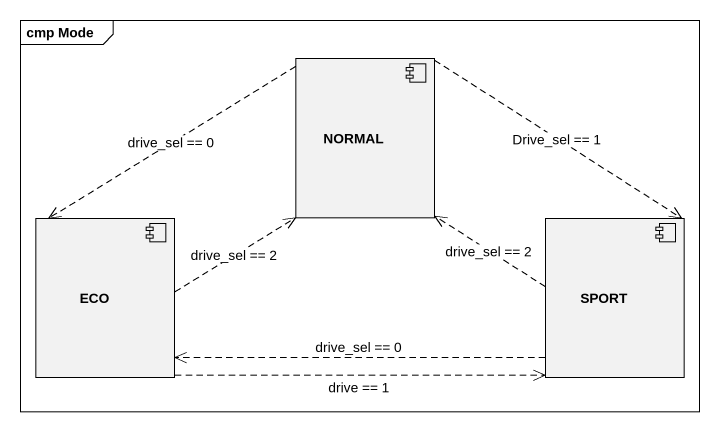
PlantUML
@startuml
mainframe cmp Mode
component NORMAL
component ECO
component SPORT
NORMAL ..> ECO : drive_sel == 0
NORMAL ..> SPORT : Drive_sel == 1
ECO .up.> NORMAL : drive_sel == 2
ECO .right.> SPORT : drive == 1
SPORT .up.> NORMAL : drive_sel == 2
SPORT .left.> ECO : drive_sel == 0
@enduml
